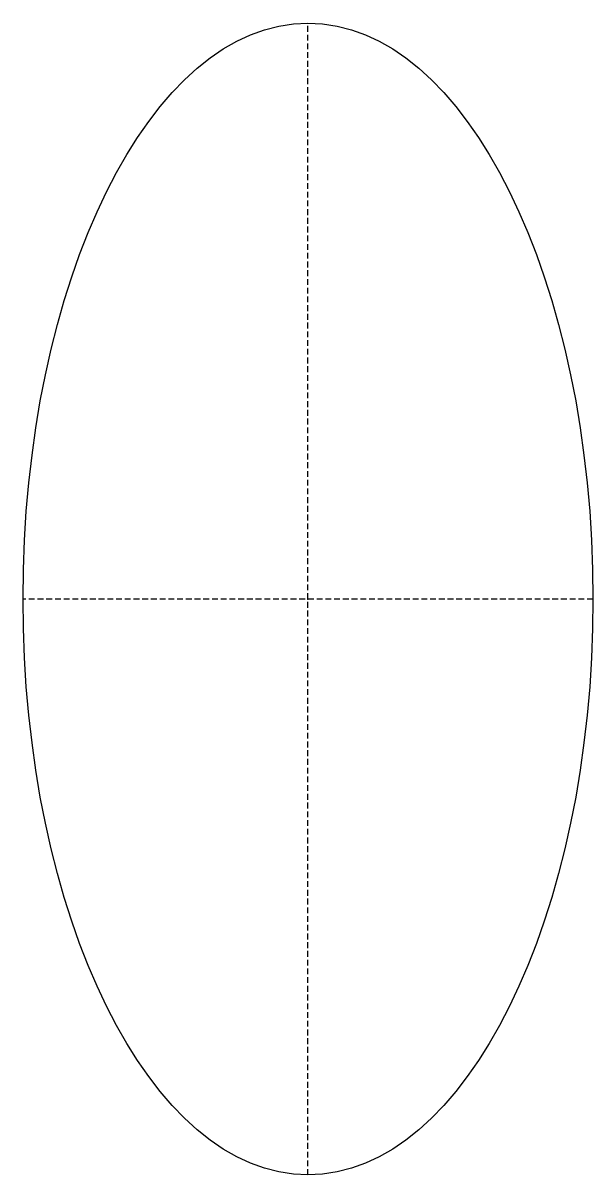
# Model space of a CAD drawing. Header units: millimetres. Extents: x -24.5 to 24.5, y -49.5 to 49.5.
import ezdxf

# ---------------------------------------------------------------- set-up
doc = ezdxf.new("R2010")
doc.units = ezdxf.units.MM
doc.linetypes.add('DASHED', pattern=[0.75, 0.5, -0.25])
doc.layers.get('0').update_dxf_attribs({"linetype": 'CONTINUOUS'})

msp = doc.modelspace()

# ---------------------------------------------------------------- linework, layer by layer
at = {"linetype": 'DASHED'}
for p, q in [((0, -49.5), (0, 49.5)), ((24.5, 0), (-24.5, 0))]:
    msp.add_line(p, q, dxfattribs=at)
msp.add_ellipse((0, 0), major_axis=(0, 49.5), ratio=0.494949)
msp.add_point((0, 0))

doc.saveas('drawing.dxf')
